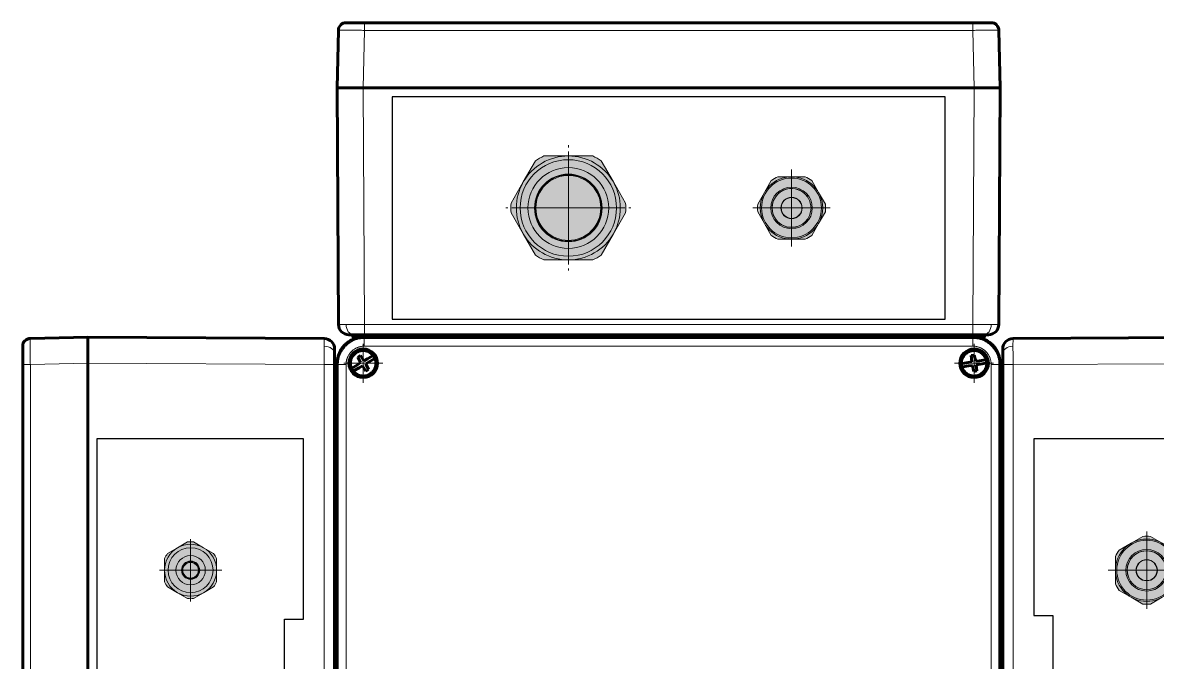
# Model space of a CAD drawing. Header units: millimetres. Extents: x -248 to 624, y -246 to 375.
# Drawn here: x -248.5 to 188, y 0 to 246 of the extents above; entities that cross this region are included whole.
import ezdxf

# ---------------------------------------------------------------- set-up
doc = ezdxf.new("R2010")
doc.units = ezdxf.units.MM
for name, pattern in [('K5LT_AXLED', [26.227272, 21.727272, -1.5, 1.5, -1.5]), ('K5LT_BASIC', [0]), ('K5LT_THIN', [0])]:
    doc.linetypes.add(name, pattern=pattern)
doc.layers.add('Системный слой', color=7, linetype='Continuous')

# ---------------------------------------------------------------- blocks, each defined once
blk = doc.blocks.new('VP.262512_topside')
at = {"layer": 'Системный слой', "color": 7, "linetype": 'K5LT_THIN', "lineweight": 18}
for p, q in [((-117.5, 125), (-117.08, 124.58)), ((-117.08, 124.58), (-117.08, 121.58)), ((-117.08, 124.58), (117.08, 124.58)), ((117.08, 124.58), (117.5, 125)), ((117.08, 124.58), (117.08, 121.58)), ((117.08, 121.58), (-117.08, 121.58)), ((-127.08, 114.58), (-127.5, 115)), ((-127.08, -114.58), (-127.08, 114.58)), ((-127.08, 114.58), (-124.08, 114.58)), ((-124.08, 114.58), (-124.08, -114.58)), ((124.08, 114.58), (127.08, 114.58)), ((124.08, -114.58), (124.08, 114.58)), ((127.5, 115), (127.08, 114.58)), ((127.08, 114.58), (127.08, -114.58))]:
    blk.add_line(p, q, dxfattribs=at)
at = {"layer": 'Системный слой', "color": 150, "linetype": 'K5LT_BASIC', "lineweight": 60, "true_color": 0x0080ff}
for p, q in [((117.5, 125), (-117.5, 125)), ((-118.55, 117.98), (-119.58, 117.37)), ((-117.24, 116.01), (-118.55, 117.98)), ((-113.72, 117.97), (-113.98, 117.82)), ((-113.72, 117.97), (-113.65, 118.01)), ((117.59, 118.16), (116.41, 117.96)), ((116.41, 117.96), (116.65, 115.61)), ((118.11, 115.85), (117.59, 118.16)), ((-127.5, 115), (-127.5, -115)), ((-119.76, 114.43), (-121.68, 113.31)), ((-118.51, 115.26), (-119.76, 114.43)), ((-119.58, 117.37), (-118.51, 115.26)), ((-119.1, 113.31), (-117.76, 113.99)), ((-117.76, 113.99), (-116.45, 112.02)), ((-115.9, 116.69), (-117.24, 116.01)), ((-116.49, 114.74), (-115.24, 115.57)), ((-115.42, 112.63), (-116.49, 114.74)), ((-113.98, 117.82), (-115.9, 116.69)), ((-115.24, 115.57), (-113.32, 116.69)), ((-113.06, 116.85), (-113.32, 116.69)), ((-112.99, 116.89), (-113.06, 116.85)), ((112.61, 114.86), (112.69, 114.87)), ((112.69, 114.87), (112.99, 114.92)), ((112.9, 113.59), (112.82, 113.58)), ((112.9, 113.59), (113.2, 113.64)), ((115.19, 115.28), (112.99, 114.92)), ((113.2, 113.64), (115.4, 114)), ((116.65, 115.61), (115.19, 115.28)), ((115.4, 114), (116.89, 114.15)), ((116.89, 114.15), (117.41, 111.84)), ((119.6, 116), (118.11, 115.85)), ((118.35, 114.39), (119.81, 114.72)), ((118.59, 112.04), (118.35, 114.39)), ((121.8, 116.36), (119.6, 116)), ((119.81, 114.72), (122.01, 115.08)), ((122.1, 116.41), (121.8, 116.36)), ((122.31, 115.13), (122.01, 115.08)), ((122.1, 116.41), (122.18, 116.42)), ((122.39, 115.14), (122.31, 115.13)), ((127.5, -115), (127.5, 115)), ((-122.01, 113.11), (-121.94, 113.15)), ((-121.94, 113.15), (-121.68, 113.31)), ((-121.28, 112.03), (-121.35, 111.99)), ((-121.28, 112.03), (-121.02, 112.18)), ((-121.02, 112.18), (-119.1, 113.31)), ((-116.45, 112.02), (-115.42, 112.63)), ((117.41, 111.84), (118.59, 112.04))]:
    blk.add_line(p, q, dxfattribs=at)
at = {"layer": 'Системный слой', "color": 30, "linetype": 'K5LT_AXLED', "lineweight": 18, "true_color": 0xff8000}
for p, q in [((-117.5, 115), (-117.5, 122.5)), ((117.5, 115), (117.5, 122.5)), ((-117.5, 115), (-125, 115)), ((-117.5, 115), (-110, 115)), ((-117.5, 115), (-117.5, 107.5)), ((117.5, 115), (110, 115)), ((117.5, 115), (125, 115)), ((117.5, 115), (117.5, 107.5))]:
    blk.add_line(p, q, dxfattribs=at)
at = {"layer": 'Системный слой', "color": 150, "linetype": 'K5LT_BASIC', "lineweight": 60, "true_color": 0x0080ff}
for centre in [(-117.5, 115), (117.5, 115)]:
    blk.add_circle(centre, 5, dxfattribs=at)
for centre, radius, start, end in [((-117.5, 115), 5.5, 270, 180), ((-117.5, 115), 5.24, 90, 180), ((-117.5, 115), 5.24, 180, 90), ((-117.5, 115), 4.89, 22.7118, 37.9892), ((117.5, 115), 5.5, 270, 180), ((117.5, 115), 5.24, 180, 90), ((117.5, 115), 5.24, 90, 180), ((-117.5, 115), 5.5, 180, 270), ((117.5, 115), 5.5, 180, 270), ((117.5, 115), 4.89, 181.6292, 189.2679), ((117.5, 115), 4.89, 189.2679, 196.9066), ((117.5, 115), 4.89, 1.6292, 16.9066), ((-117.5, 115), 4.89, 202.7118, 210.3505), ((-117.5, 115), 4.89, 210.3505, 217.9892)]:
    blk.add_arc(centre, radius, start, end, dxfattribs=at)
at = {"layer": 'Системный слой', "color": 7, "linetype": 'K5LT_THIN', "lineweight": 18}
for centre, start, end in [((-117.5, 115), 38.1161, 202.5849), ((117.5, 115), 17.0335, 181.5023), ((-117.5, 115), 218.1161, 22.5849), ((117.5, 115), 197.0335, 1.5023)]:
    blk.add_arc(centre, 4.81, start, end, dxfattribs=at)
at = {"layer": 'Системный слой', "color": 150, "linetype": 'K5LT_BASIC', "lineweight": 60, "true_color": 0x0080ff}
for points in [[(-127.5, 115), (-127.5, 120.86), (-123.36, 125), (-117.5, 125)], [(117.5, 125), (123.36, 125), (127.5, 120.86), (127.5, 115)]]:
    blk.add_rational_spline(points, [1, 0.804824712256, 0.804824712256, 1], degree=3, dxfattribs=at)
at = {"layer": 'Системный слой', "color": 7, "linetype": 'K5LT_THIN', "lineweight": 18}
for points, weights in [([(-127.08, 114.58), (-127.08, 120.43), (-122.93, 124.58), (-117.08, 124.58)], [1, 0.804824712256, 0.804824712256, 1]), ([(117.08, 124.58), (122.93, 124.58), (127.08, 120.43), (127.08, 114.58)], [1, 0.804824712256, 0.804824712256, 1]), ([(-117.08, 121.58), (-121.18, 121.58), (-124.08, 118.68), (-124.08, 114.58)], [1, 0.804824712256, 0.804824712256, 1]), ([(-121.68, 113.31), (-124.28, 119.73), (-118.3, 123.23), (-113.98, 117.82)], [1, 0.429396510113, 0.429396510113, 1]), ([(112.99, 114.92), (112.87, 121.85), (119.71, 122.97), (121.8, 116.36)], [1, 0.429396510113, 0.429396510113, 1]), ([(124.08, 114.58), (124.08, 118.68), (121.18, 121.58), (117.08, 121.58)], [1, 0.804824712256, 0.804824712256, 1]), ([(-113.32, 116.69), (-110.72, 110.27), (-116.7, 106.77), (-121.02, 112.18)], [1, 0.429396510113, 0.429396510113, 1]), ([(122.01, 115.08), (122.13, 108.15), (115.29, 107.03), (113.2, 113.64)], [1, 0.429396510113, 0.429396510113, 1])]:
    blk.add_rational_spline(points, weights, degree=3, dxfattribs=at)
blk = doc.blocks.new('VZ-N32_exe')
at = {"true_color": 0xffffff}
blk.add_hatch(color=7, dxfattribs=at).paths.add_polyline_path([(22.02, -1.86), (22.02, 1.86), (12.62, 18.14), (9.4, 20), (-9.4, 20), (-12.62, 18.14), (-22.02, 1.86), (-22.02, -1.86), (-12.62, -18.14), (-9.4, -20), (9.4, -20), (12.62, -18.14)])
at = {"color": 30, "linetype": 'K5LT_AXLED', "lineweight": 18, "true_color": 0xff8000}
for q in [(0, 24.1), (-24.1, 0), (24.1, 0), (0, -24.1)]:
    blk.add_line((0, 0), q, dxfattribs=at)
at = {"color": 150, "linetype": 'K5LT_BASIC', "lineweight": 0, "true_color": 0x0080ff}
for p, q in [((-17.32, 10), (-12.62, 18.14)), ((-9.4, 20), (0, 20)), ((0, 20), (9.4, 20)), ((12.62, 18.14), (17.32, 10)), ((-22.02, 1.86), (-17.32, 10)), ((17.32, 10), (22.02, 1.86)), ((-17.32, -10), (-22.02, -1.86)), ((22.02, -1.86), (17.32, -10)), ((-12.62, -18.14), (-17.32, -10)), ((17.32, -10), (12.62, -18.14)), ((0, -20), (-9.4, -20)), ((9.4, -20), (0, -20))]:
    blk.add_line(p, q, dxfattribs=at)
at = {"color": 7, "linetype": 'K5LT_THIN', "lineweight": 0}
for radius in [18.55, 13]:
    blk.add_circle((0, 0), radius, dxfattribs=at)
at = {"color": 150, "linetype": 'K5LT_BASIC', "lineweight": 0, "true_color": 0x0080ff}
for radius in [15.55, 12.8, 12.5]:
    blk.add_circle((0, 0), radius, dxfattribs=at)
for radius, start, end in [(20, 90, 150), (22.1, 115.1798, 124.8202), (20, 30, 90), (22.1, 55.1798, 64.8202), (20, 150, 210), (20, 330, 30), (22.1, 175.1798, 184.8202), (22.1, 355.1798, 4.8202), (20, 210, 270), (20, 270, 330), (22.1, 235.1798, 244.8202), (22.1, 295.1798, 304.8202)]:
    blk.add_arc((0, 0), radius, start, end, dxfattribs=at)
blk = doc.blocks.new('VZ-N16_exe')
at = {"true_color": 0xffffff}
blk.add_hatch(color=7, dxfattribs=at).paths.add_polyline_path([(13.02, -1.45), (13.02, 1.45), (7.77, 10.55), (5.25, 12), (-5.25, 12), (-7.77, 10.55), (-13.02, 1.45), (-13.02, -1.45), (-7.77, -10.55), (-5.34, -11.96), (5.25, -12), (7.77, -10.55)])
at = {"color": 30, "linetype": 'K5LT_AXLED', "lineweight": 18, "true_color": 0xff8000}
for p, q in [((0, 0), (0, 14.83)), ((-14.83, 0), (0, 0)), ((0, -14.83), (0, 0)), ((0, 0), (14.83, 0))]:
    blk.add_line(p, q, dxfattribs=at)
at = {"color": 150, "linetype": 'K5LT_BASIC', "lineweight": 0, "true_color": 0x0080ff}
for p, q in [((-7.77, 10.55), (-10.39, 6)), ((0, 12), (-5.25, 12)), ((5.25, 12), (0, 12)), ((10.39, 6), (7.77, 10.55)), ((-10.39, 6), (-13.02, 1.45)), ((13.02, 1.45), (10.39, 6)), ((-13.02, -1.45), (-10.39, -6)), ((10.39, -6), (13.02, -1.45)), ((-10.39, -6), (-7.77, -10.55)), ((7.77, -10.55), (10.39, -6)), ((-5.25, -12), (0, -12)), ((0, -12), (5.25, -12))]:
    blk.add_line(p, q, dxfattribs=at)
for radius in [12, 11.5, 8, 7.5, 4.1, 4]:
    blk.add_circle((0, 0), radius, dxfattribs=at)
for start, end in [(113.6475, 126.3525), (53.6475, 66.3525), (173.6475, 186.3525), (353.6475, 6.3525), (233.6475, 246.3525), (293.6475, 306.3525)]:
    blk.add_arc((0, 0), 13.1, start, end, dxfattribs=at)
at = {"color": 7, "linetype": 'K5LT_THIN', "lineweight": 0}
blk.add_arc((0, 0), 7.46, 20, 290, dxfattribs=at)
blk = doc.blocks.new('VP.262512_downside')
at = {"color": 7, "true_color": 0xffffff}
blk.add_lwpolyline([(0, 0), (212.73, 0), (212.73, 85.5), (0, 85.5), (0, 0)], dxfattribs=at)
at = {"layer": 'Системный слой', "color": 150, "linetype": 'K5LT_BASIC', "lineweight": 60, "true_color": 0x0080ff}
for p, q in [((-10.71, 114), (-17.71, 114)), ((223.44, 114), (-10.71, 114)), ((230.44, 114), (223.44, 114)), ((-20.71, 111.06), (-21.14, 89)), ((233.86, 89), (233.44, 111.06)), ((-21.14, 89), (-11.14, 89)), ((-21.12, 89), (-20.65, -2.02)), ((223.87, 89), (-11.14, 89)), ((223.87, 89), (233.86, 89)), ((233.85, 89), (233.37, -2.02)), ((-16.65, -6), (-16.65, -6)), ((-14.89, -6), (-16.65, -6)), ((-16.65, -6), (-16.65, -6)), ((-16.65, -6), (-16.65, -6)), ((-16.65, -6), (-16.65, -6)), ((-15.23, -6), (-15.18, -6)), ((-15.23, -6), (-15.11, -6)), ((-15.23, -6), (-15.1, -6)), ((-15.23, -6), (-15.21, -6)), ((-14.94, -6), (-15.18, -6)), ((-15.12, -6.9), (-15.13, -6.1)), ((-14.84, -6), (-15.11, -6)), ((-14.89, -6), (-15.11, -6)), ((-14.86, -6), (-15.02, -6)), ((-14.61, -7), (-15.02, -7)), ((-14.61, -7), (-15.02, -7)), ((-14.84, -6), (-15.01, -6)), ((-10.65, -6), (-14.89, -6)), ((-14.77, -6), (-14.88, -6)), ((-14.77, -6), (-14.88, -6)), ((-14.86, -6), (-14.88, -6)), ((-14.77, -6), (-14.44, -6)), ((-14.77, -6), (-14.45, -6)), ((-14.77, -6), (-14.54, -6)), ((-14.77, -6), (-14.54, -6)), ((-14.76, -6), (-14.45, -6)), ((-14.76, -6), (-14.44, -6)), ((-13.62, -7), (-14.61, -7)), ((-13.75, -6), (-13.82, -6)), ((-3.02, -7), (-13.62, -7)), ((223.38, -6), (-10.65, -6)), ((-3.12, -6.9), (-3.13, -6.1)), ((-1.65, -7), (-3.02, -7)), ((-2.61, -7), (-3.02, -7)), ((-3.02, -7), (-3.02, -7)), ((-2.76, -6), (-2.75, -6)), ((-1.64, -7), (-2.61, -7)), ((-0.66, -7), (-1.65, -7)), ((-1.64, -6.1), (-1.64, -6.9)), ((-0.66, -7), (-1.64, -7)), ((-1.5, -6), (-1.23, -6)), ((-0.25, -7), (-0.66, -7)), ((-0.25, -7), (-0.66, -7)), ((-0.25, -7), (-0.25, -7)), ((-0.2, -6), (-0.2, -6)), ((-0.16, -6), (-0.16, -6)), ((-0.15, -6.9), (-0.14, -6.1)), ((212.88, -6.9), (212.87, -6.1)), ((213.39, -7), (212.98, -7)), ((213.39, -7), (212.98, -7)), ((214.36, -7), (213.39, -7)), ((214.36, -7), (213.39, -7)), ((214.23, -6), (213.96, -6)), ((214.36, -6.9), (214.36, -6.1)), ((215.34, -7), (214.36, -7)), ((215.75, -7), (214.38, -7)), ((215.75, -7), (215.34, -7)), ((215.49, -6), (215.48, -6)), ((226.35, -7), (215.75, -7)), ((215.85, -6.9), (215.86, -6.1)), ((227.62, -6), (223.38, -6)), ((227.34, -7), (226.35, -7)), ((227.49, -6), (227.17, -6)), ((227.49, -6), (227.17, -6)), ((227.49, -6), (227.18, -6)), ((227.49, -6), (227.18, -6)), ((227.49, -6), (227.27, -6)), ((227.49, -6), (227.27, -6)), ((227.75, -7), (227.34, -7)), ((227.75, -7), (227.34, -7)), ((227.49, -6), (227.61, -6)), ((227.49, -6), (227.61, -6)), ((227.57, -6), (227.87, -6)), ((227.57, -6), (227.84, -6)), ((227.59, -6), (227.75, -6)), ((227.59, -6), (227.75, -6)), ((229.38, -6), (227.62, -6)), ((227.75, -7), (227.75, -7)), ((227.75, -7), (227.75, -7)), ((227.8, -6), (227.96, -6)), ((227.96, -6), (227.83, -6)), ((227.96, -6), (227.84, -6)), ((227.86, -6.1), (227.85, -6.9)), ((227.96, -6), (227.91, -6)), ((227.96, -6), (227.91, -6))]:
    blk.add_line(p, q, dxfattribs=at)
at = {"layer": 'Системный слой', "color": 7, "linetype": 'K5LT_THIN', "lineweight": 18}
for p, q in [((-10.71, 114), (-10.71, 111.06)), ((223.44, 114), (223.44, 111.06)), ((-11.14, 89), (-10.71, 111.06)), ((-10.71, 111.06), (223.44, 111.06)), ((223.44, 111.06), (223.87, 89)), ((-10.65, -2.02), (-11.12, 89)), ((223.85, 89), (223.38, -2.02)), ((-10.65, -6), (-10.65, -2.02)), ((-10.65, -2.02), (223.38, -2.02)), ((223.38, -2.02), (223.38, -6)), ((-13.63, -6), (-13.63, -6.1)), ((-13.63, -6.1), (-3.13, -6.1)), ((-13.62, -6.9), (-13.63, -6.1)), ((-13.62, -7), (-13.62, -6.9)), ((-3.12, -6.9), (-13.62, -6.9)), ((-1.64, -6.1), (-1.64, -6)), ((214.36, -6), (214.36, -6.1)), ((226.35, -6.9), (215.85, -6.9)), ((215.86, -6.1), (226.36, -6.1)), ((226.35, -6.9), (226.36, -6.1)), ((226.35, -7), (226.35, -6.9)), ((226.36, -6), (226.36, -6.1))]:
    blk.add_line(p, q, dxfattribs=at)
at = {"layer": 'Системный слой', "color": 150, "linetype": 'K5LT_BASIC', "lineweight": 60, "true_color": 0x0080ff}
for centre, radius, start, end in [((-17.71, 111), 3, 90, 178.9), ((230.44, 111), 3, 1.1, 90), ((-16.65, -2), 4, 180.3, 270), ((229.38, -2), 4, 270.0001, 359.7), ((-3.23, -6.1), 0.1, 1, 90), ((-3.02, -6.9), 0.1, 181, 270), ((-0.25, -6.9), 0.1, 270, 359), ((-0.04, -6.1), 0.1, 90, 179), ((-0.04, -6.1), 0.1, 90, 179), ((212.77, -6.1), 0.1, 1, 90), ((212.98, -6.9), 0.1, 181, 270), ((215.75, -6.9), 0.1, 270, 359), ((215.96, -6.1), 0.1, 90, 179), ((229.38, -2), 4, 270, 270.0001)]:
    blk.add_arc(centre, radius, start, end, dxfattribs=at)
at = {"layer": 'Системный слой', "color": 7, "linetype": 'K5LT_THIN', "lineweight": 18}
for centre, major_axis, start_param, end_param in [((-14.89, -2), (0, -4), 4.719794, 6.283185), ((227.62, -2), (0, 4), 3.141593, 4.704984), ((-14.77, -6.1), (0, 0.1), 4.737069, 6.283185), ((-14.61, -6.9), (0, -0.1), 4.737069, 6.283185), ((-2.77, -6.1), (0, 0.1), 4.737069, 6.283185), ((-2.61, -6.9), (0, -0.1), 4.737069, 6.283184), ((-0.66, -6.9), (0, 0.1), 3.141593, 4.687709), ((-0.51, -6.1), (0, 0.1), 0, 1.546116), ((-0.51, -6.1), (0, 0.1), 0, 0.011508), ((213.23, -6.1), (0, 0.1), 4.737069, 6.283185), ((213.39, -6.9), (0, -0.1), 4.737069, 6.283184), ((215.34, -6.9), (0, 0.1), 3.141593, 4.687709), ((215.49, -6.1), (0, 0.1), 0, 1.546116), ((227.34, -6.9), (0, 0.1), 3.141594, 4.687709), ((227.49, -6.1), (0, 0.1), 0, 1.546116)]:
    blk.add_ellipse(centre, major_axis=major_axis, ratio=0.707107, start_param=start_param, end_param=end_param, dxfattribs=at)
at = {"layer": 'Системный слой', "color": 150, "linetype": 'K5LT_BASIC', "lineweight": 60, "true_color": 0x0080ff}
for centre, major_axis, start_param, end_param in [((-15.23, -6.1), (0, 0.1), 4.72986, 6.283183), ((227.96, -6.1), (0, -0.1), 3.141593, 4.694918)]:
    blk.add_ellipse(centre, major_axis=major_axis, ratio=1, start_param=start_param, end_param=end_param, dxfattribs=at)
at = {"layer": 'Системный слой', "color": 7, "linetype": 'K5LT_THIN', "lineweight": 18}
for points in [[(-20.71, 111.06), (-20.71, 111.09), (-16.57, 111.09), (-10.71, 111.06)], [(223.44, 111.06), (229.3, 111.09), (233.44, 111.09), (233.44, 111.06)]]:
    blk.add_rational_spline(points, [1, 0.804824712256, 0.804824712256, 1], degree=3, dxfattribs=at)
for points in [[(-20.65, -2.02), (-20.65, -2.02), (-20.36, -2.03), (-19.33, -2.03), (-18.59, -2.03), (-17.72, -2.03)], [(-17.72, -2.03), (-16.84, -2.03), (-15.78, -2.03), (-13.37, -2.03), (-12.03, -2.02), (-10.65, -2.02)], [(223.38, -2.02), (224.76, -2.02), (226.1, -2.03), (228.5, -2.03), (229.57, -2.03), (230.45, -2.03)], [(230.45, -2.03), (231.32, -2.03), (232.06, -2.03), (233.09, -2.03), (233.37, -2.02), (233.37, -2.02)]]:
    blk.add_open_spline(points, degree=3, knots=[0, 0, 0, 0, 0.5, 0.5, 1, 1, 1, 1], dxfattribs=at)
at = {"layer": 'Системный слой', "color": 150, "linetype": 'K5LT_BASIC', "lineweight": 60, "true_color": 0x0080ff}
for points, knots in [([(-15.23, -6), (-15.21, -6), (-15.18, -6.01), (-15.14, -6.05), (-15.13, -6.07), (-15.13, -6.1)], [0, 0, 0, 0, 0.5, 0.5, 1, 1, 1, 1]), ([(-15.02, -7), (-15.04, -7), (-15.07, -6.99), (-15.11, -6.95), (-15.12, -6.93), (-15.12, -6.9)], [0, 0, 0, 0, 0.5, 0.5, 1, 1, 1, 1]), ([(-3.03, -7), (-3.03, -7), (-3.03, -7), (-3.03, -7), (-3.03, -7), (-3.03, -7), (-3.02, -7), (-3.02, -7), (-3.02, -7), (-3.02, -7), (-3.02, -7), (-3.02, -7)], [2.141056, 2.141056, 2.141056, 2.141056, 2.292975, 2.292975, 2.596815, 2.596815, 3.031039, 3.031039, 3.204494, 3.204494, 3.625097, 3.625097, 3.625097, 3.625097]), ([(-2.77, -6), (-2.77, -6), (-2.77, -6), (-2.76, -6), (-2.76, -6), (-2.76, -6), (-2.76, -6), (-2.76, -6), (-2.76, -6), (-2.76, -6), (-2.76, -6), (-2.76, -6), (-2.76, -6), (-2.75, -6), (-2.76, -6), (-2.75, -6), (-2.75, -6), (-2.75, -6), (-2.74, -6), (-2.73, -6), (-2.73, -6), (-2.73, -6), (-2.73, -6), (-2.72, -6), (-2.72, -6), (-2.72, -6), (-2.71, -6), (-2.71, -6), (-2.71, -6), (-2.7, -6), (-2.7, -6), (-2.7, -6), (-2.69, -6), (-2.69, -6), (-2.69, -6), (-2.69, -6)], [0.01927, 0.01927, 0.01927, 0.01927, 0.019314, 0.019314, 0.048815, 0.048815, 0.097629, 0.097629, 0.195258, 0.195258, 0.390516, 0.390516, 0.781032, 0.781032, 1.253123, 1.253123, 1.725215, 1.725215, 2.197306, 2.197306, 2.669397, 2.669397, 3.141488, 3.141488, 3.613579, 3.613579, 4.085671, 4.085671, 4.557762, 4.557762, 5.029853, 5.029853, 5.501944, 5.501944, 5.803668, 5.803668, 5.803668, 5.803668]), ([(-1.64, -6.9), (-1.64, -6.93), (-1.64, -6.95), (-1.64, -6.99), (-1.64, -7), (-1.64, -7)], [0, 0, 0, 0, 0.5, 0.5, 1, 1, 1, 1]), ([(212.97, -7), (212.97, -7), (212.97, -7), (212.97, -7), (212.97, -7), (212.97, -7), (212.98, -7), (212.98, -7), (212.98, -7), (212.98, -7), (212.98, -7), (212.98, -7)], [2.141056, 2.141056, 2.141056, 2.141056, 2.292975, 2.292975, 2.596815, 2.596815, 3.204494, 3.204494, 3.405823, 3.405823, 3.625097, 3.625097, 3.625097, 3.625097]), ([(214.36, -7), (214.36, -7), (214.36, -6.99), (214.36, -6.95), (214.36, -6.93), (214.36, -6.9)], [0, 0, 0, 0, 0.5, 0.5, 1, 1, 1, 1]), ([(227.85, -6.9), (227.85, -6.93), (227.84, -6.95), (227.8, -6.99), (227.77, -7), (227.75, -7)], [0, 0, 0, 0, 0.5, 0.5, 1, 1, 1, 1]), ([(227.96, -6), (227.94, -6), (227.91, -6.01), (227.87, -6.05), (227.86, -6.07), (227.86, -6.1)], [0, 0, 0, 0, 0.5, 0.5, 1, 1, 1, 1])]:
    blk.add_open_spline(points, degree=3, knots=knots, dxfattribs=at)
at = {"layer": 'Системный слой', "color": 7, "linetype": 'K5LT_THIN', "lineweight": 18}
for points in [[(-15.13, -6.1), (-15.13, -6.1), (-14.97, -6.1), (-14.69, -6.1)], [(-15.13, -6.1), (-15.13, -6.1), (-14.97, -6.1), (-14.69, -6.1)], [(-14.68, -6.9), (-14.96, -6.9), (-15.12, -6.9), (-15.12, -6.9)], [(-14.69, -6.1), (-14.42, -6.1), (-14.03, -6.1), (-13.63, -6.1)], [(-14.69, -6.1), (-14.42, -6.1), (-14.03, -6.1), (-13.63, -6.1)], [(-13.62, -6.9), (-14.01, -6.9), (-14.4, -6.9), (-14.68, -6.9)], [(-3.13, -6.1), (-3.13, -6.1), (-2.97, -6.1), (-2.69, -6.1)], [(-2.68, -6.9), (-2.96, -6.9), (-3.12, -6.9), (-3.12, -6.9)], [(-2.69, -6.1), (-2.42, -6.1), (-2.03, -6.1), (-1.64, -6.1)], [(-1.64, -6.9), (-2.02, -6.9), (-2.4, -6.9), (-2.68, -6.9)], [(-1.64, -6.1), (-1.24, -6.1), (-0.86, -6.1), (-0.58, -6.1)], [(-1.64, -6.1), (-1.24, -6.1), (-0.86, -6.1), (-0.58, -6.1)], [(-0.59, -6.9), (-0.87, -6.9), (-1.25, -6.9), (-1.64, -6.9)], [(-0.15, -6.9), (-0.15, -6.9), (-0.31, -6.9), (-0.59, -6.9)], [(-0.58, -6.1), (-0.3, -6.1), (-0.14, -6.1), (-0.14, -6.1)], [(-0.58, -6.1), (-0.3, -6.1), (-0.14, -6.1), (-0.14, -6.1)], [(212.87, -6.1), (212.87, -6.1), (213.03, -6.1), (213.31, -6.1)], [(212.87, -6.1), (212.87, -6.1), (213.03, -6.1), (213.31, -6.1)], [(213.32, -6.9), (213.04, -6.9), (212.88, -6.9), (212.88, -6.9)], [(213.31, -6.1), (213.58, -6.1), (213.97, -6.1), (214.37, -6.1)], [(213.31, -6.1), (213.58, -6.1), (213.97, -6.1), (214.36, -6.1)], [(214.36, -6.9), (213.98, -6.9), (213.6, -6.9), (213.32, -6.9)], [(214.36, -6.1), (214.76, -6.1), (215.14, -6.1), (215.42, -6.1)], [(215.41, -6.9), (215.13, -6.9), (214.75, -6.9), (214.36, -6.9)], [(215.85, -6.9), (215.85, -6.9), (215.69, -6.9), (215.41, -6.9)], [(215.42, -6.1), (215.7, -6.1), (215.86, -6.1), (215.86, -6.1)], [(227.41, -6.9), (227.13, -6.9), (226.74, -6.9), (226.35, -6.9)], [(226.36, -6.1), (226.76, -6.1), (227.14, -6.1), (227.42, -6.1)], [(226.36, -6.1), (226.76, -6.1), (227.14, -6.1), (227.42, -6.1)], [(227.85, -6.9), (227.84, -6.9), (227.69, -6.9), (227.41, -6.9)], [(227.42, -6.1), (227.7, -6.1), (227.86, -6.1), (227.86, -6.1)], [(227.42, -6.1), (227.7, -6.1), (227.86, -6.1), (227.86, -6.1)]]:
    blk.add_open_spline(points, degree=3, dxfattribs=at)
for name, p in [('VZ-N32_exe', (67.77, 42.75)), ('VZ-N32_exe', (67.77, 42.75)), ('VZ-N32_exe', (67.77, 42.75)), ('VZ-N16_exe', (153.63, 42.75)), ('VZ-N16_exe', (153.63, 42.75)), ('VZ-N16_exe', (153.63, 42.75))]:
    blk.add_blockref(name, p)
blk = doc.blocks.new('VP.262512_leftside')
at = {"color": 7, "true_color": 0xffffff}
blk.add_lwpolyline([(67.94, 0), (67.94, 7.28), (102.59, 7.28), (102.59, 0), (172, 0), (172, 79.51), (0, 79.51), (0, 0), (67.94, 0)], dxfattribs=at)
at = {"layer": 'Системный слой', "color": 150, "linetype": 'K5LT_BASIC', "lineweight": 60, "true_color": 0x0080ff}
for p, q in [((-38.51, -8.02), (-38.99, 83)), ((-34.51, -12), (-32.75, -12)), ((-32.75, -12), (-28.51, -12)), ((-28.51, -12), (200.51, -12)), ((-18.1, -12), (-18.08, -12)), ((-18.1, -12), (-18.1, -12)), ((-18, -12.09), (-17.98, -12.9)), ((-17.88, -13), (-17.88, -13)), ((-17.88, -13), (-17.47, -13)), ((-17.88, -13), (-17.88, -13)), ((-17.88, -13), (-17.47, -13)), ((-17.63, -12), (-17.62, -12)), ((-17.62, -12), (-17.62, -12)), ((-17.47, -13), (-16.48, -13)), ((-16.63, -12), (-16.68, -12)), ((-16.48, -13), (-5.88, -13)), ((-6.09, -12), (-6.04, -12)), ((-5.71, -12), (-6.01, -12)), ((-5.98, -12.9), (-6, -12.09)), ((-5.88, -13), (-4.52, -13)), ((-5.88, -13), (-5.88, -13)), ((-5.88, -13), (-5.88, -13)), ((-5.88, -13), (-5.47, -13)), ((-5.63, -12), (-5.75, -12)), ((-5.63, -12), (-5.17, -12)), ((-5.47, -13), (-4.5, -13)), ((-4.61, -12), (-4.89, -12)), ((-4.5, -12), (-4.68, -12)), ((-4.5, -12.9), (-4.5, -12.09)), ((-4.5, -13), (-3.53, -13)), ((-4.5, -13), (-3.53, -13)), ((-4.39, -12), (-4.32, -12)), ((-3.37, -12), (-3.68, -12)), ((-3.37, -12), (-3.57, -12)), ((-3.53, -13), (-3.12, -13)), ((-3.53, -13), (-3.12, -13)), ((-3.37, -12), (-3.37, -12)), ((-3.37, -12), (-3.37, -12)), ((-3.28, -12), (-3.02, -12)), ((-3.2, -12), (-2.96, -12)), ((-3.02, -12.9), (-3, -12.09)), ((-2.99, -12), (-2.99, -12)), ((-2.9, -12), (-2.92, -12))]:
    blk.add_line(p, q, dxfattribs=at)
at = {"layer": 'Системный слой', "color": 7, "linetype": 'K5LT_THIN', "lineweight": 18}
for p, q in [((-28.99, 83), (-28.51, -8.02)), ((200.51, -8.02), (-28.51, -8.02)), ((-28.51, -8.02), (-28.51, -12)), ((-16.5, -12), (-16.5, -12.09)), ((-16.48, -12.9), (-16.5, -12.09)), ((-6, -12.09), (-16.5, -12.09)), ((-16.48, -13), (-16.48, -12.9)), ((-16.48, -12.9), (-5.98, -12.9)), ((-4.5, -12), (-4.5, -12.09))]:
    blk.add_line(p, q, dxfattribs=at)
at = {"layer": 'Системный слой', "color": 150, "linetype": 'K5LT_BASIC', "lineweight": 60, "true_color": 0x0080ff}
for centre, radius, start, end in [((-34.51, -8), 4, 180.3, 269.999), ((-34.51, -8), 4, 269.999, 270), ((-6.1, -12.1), 0.1, 1, 90), ((-5.88, -12.9), 0.1, 181, 270), ((-3.12, -12.9), 0.1, 270, 359), ((-2.9, -12.1), 0.1, 90, 179), ((-2.9, -12.1), 0.1, 90, 179)]:
    blk.add_arc(centre, radius, start, end, dxfattribs=at)
at = {"layer": 'Системный слой', "color": 7, "linetype": 'K5LT_THIN', "lineweight": 18}
for centre, major_axis, start_param, end_param in [((-32.75, -8), (0, -4), 4.719794, 6.283185), ((-17.63, -12.1), (0, 0.1), 4.737069, 6.283185), ((-17.47, -12.9), (0, -0.1), 4.737069, 6.283184), ((-5.63, -12.1), (0, 0.1), 4.737069, 6.283185), ((-5.47, -12.9), (0, -0.1), 4.737069, 6.283185), ((-3.53, -12.9), (0, 0.1), 3.141594, 4.687709), ((-3.37, -12.1), (0, 0.1), 0, 1.546116)]:
    blk.add_ellipse(centre, major_axis=major_axis, ratio=0.707107, start_param=start_param, end_param=end_param, dxfattribs=at)
at = {"layer": 'Системный слой', "color": 150, "linetype": 'K5LT_BASIC', "lineweight": 60, "true_color": 0x0080ff}
blk.add_ellipse((-18.1, -12.1), major_axis=(0, 0.1), ratio=1, start_param=4.72986, end_param=6.282533, dxfattribs=at)
at = {"layer": 'Системный слой', "color": 7, "linetype": 'K5LT_THIN', "lineweight": 18}
for points in [[(-35.58, -8.03), (-36.46, -8.03), (-37.19, -8.03), (-38.22, -8.02), (-38.51, -8.02), (-38.51, -8.02)], [(-28.51, -8.02), (-29.89, -8.02), (-31.23, -8.02), (-33.64, -8.03), (-34.71, -8.03), (-35.58, -8.03)]]:
    blk.add_open_spline(points, degree=3, knots=[0, 0, 0, 0, 0.5, 0.5, 1, 1, 1, 1], dxfattribs=at)
at = {"layer": 'Системный слой', "color": 150, "linetype": 'K5LT_BASIC', "lineweight": 60, "true_color": 0x0080ff}
for points, knots in [([(-18.1, -12), (-18.07, -12), (-18.05, -12.01), (-18.01, -12.04), (-18, -12.07), (-18, -12.09)], [0.0004214, 0.0004214, 0.0004214, 0.0004214, 0.5, 0.5, 1, 1, 1, 1]), ([(-17.98, -12.9), (-17.98, -12.92), (-17.97, -12.95), (-17.93, -12.99), (-17.91, -13), (-17.88, -13)], [0, 0, 0, 0, 0.5, 0.5, 1, 1, 1, 1]), ([(-5.9, -13), (-5.9, -13), (-5.9, -13), (-5.89, -13), (-5.89, -13), (-5.89, -13), (-5.89, -13), (-5.88, -13), (-5.89, -13), (-5.88, -13), (-5.89, -13), (-5.88, -13)], [4.722933, 4.722933, 4.722933, 4.722933, 5.058051, 5.058051, 5.728288, 5.728288, 6.320906, 6.320906, 7.328288, 7.328288, 7.990677, 7.990677, 7.990677, 7.990677]), ([(-4.5, -13), (-4.5, -13), (-4.5, -12.99), (-4.5, -12.95), (-4.5, -12.92), (-4.5, -12.9)], [0, 0, 0, 0, 0.5, 0.5, 1, 1, 1, 1]), ([(-3.08, -12.99), (-3.08, -12.99), (-3.08, -12.99), (-3.09, -12.99), (-3.09, -12.99), (-3.1, -13), (-3.1, -13), (-3.1, -13), (-3.1, -13), (-3.11, -13), (-3.11, -13), (-3.12, -13), (-3.11, -13), (-3.12, -13), (-3.12, -13), (-3.12, -13)], [0, 0, 0, 0, 0.742314, 0.742314, 1.484627, 1.484627, 2.07753, 2.07753, 2.308682, 2.308682, 2.770984, 2.770984, 3.464439, 3.464439, 3.535774, 3.535774, 3.535774, 3.535774])]:
    blk.add_open_spline(points, degree=3, knots=knots, dxfattribs=at)
at = {"layer": 'Системный слой', "color": 7, "linetype": 'K5LT_THIN', "lineweight": 18}
for points in [[(-17.56, -12.09), (-17.84, -12.09), (-18, -12.09), (-18, -12.09)], [(-17.56, -12.09), (-17.84, -12.09), (-18, -12.09), (-18, -12.09)], [(-17.98, -12.9), (-17.98, -12.9), (-17.82, -12.9), (-17.55, -12.9)], [(-16.5, -12.09), (-16.89, -12.09), (-17.28, -12.09), (-17.56, -12.09)], [(-16.5, -12.09), (-16.89, -12.09), (-17.28, -12.09), (-17.56, -12.09)], [(-17.55, -12.9), (-17.27, -12.9), (-16.88, -12.9), (-16.48, -12.9)], [(-5.56, -12.09), (-5.84, -12.09), (-6, -12.09), (-6, -12.09)], [(-5.98, -12.9), (-5.98, -12.9), (-5.82, -12.9), (-5.55, -12.9)], [(-4.5, -12.09), (-4.89, -12.09), (-5.28, -12.09), (-5.56, -12.09)], [(-5.55, -12.9), (-5.27, -12.9), (-4.89, -12.9), (-4.5, -12.9)], [(-3.44, -12.09), (-3.72, -12.09), (-4.11, -12.09), (-4.5, -12.09)], [(-3.44, -12.09), (-3.72, -12.09), (-4.11, -12.09), (-4.5, -12.09)], [(-4.5, -12.9), (-4.11, -12.9), (-3.73, -12.9), (-3.45, -12.9)], [(-3.45, -12.9), (-3.18, -12.9), (-3.02, -12.9), (-3.02, -12.9)], [(-3, -12.09), (-3, -12.09), (-3.16, -12.09), (-3.44, -12.09)], [(-3, -12.09), (-3, -12.09), (-3.16, -12.09), (-3.44, -12.09)]]:
    blk.add_open_spline(points, degree=3, dxfattribs=at)
blk.add_blockref('VZ-N16_exe', (50.58, 43.4))
blk.add_blockref('VZ-N16_exe', (50.58, 43.4))
blk.add_blockref('VZ-N16_exe', (50.58, 43.4))
blk = doc.blocks.new('VZ-N12_exe')
at = {"true_color": 0xffffff}
blk.add_hatch(color=7, dxfattribs=at).paths.add_polyline_path([(10.89, -1.14), (10.89, 1.14), (6.43, 8.86), (4.46, 10), (-4.46, 10), (-6.43, 8.86), (-10.89, 1.14), (-10.89, -1.14), (-6.43, -8.86), (-4.46, -10), (4.46, -10), (6.43, -8.86)])
at = {"color": 150, "linetype": 'K5LT_BASIC', "lineweight": 0, "true_color": 0x0080ff}
for p, q in [((-8.66, 5), (-6.43, 8.86)), ((-4.46, 10), (0, 10)), ((0, 10), (4.46, 10)), ((6.43, 8.86), (8.66, 5)), ((-10.89, 1.14), (-8.66, 5)), ((8.66, 5), (10.89, 1.14)), ((-8.66, -5), (-10.89, -1.14)), ((10.89, -1.14), (8.66, -5)), ((-6.43, -8.86), (-8.66, -5)), ((8.66, -5), (6.43, -8.86)), ((0, -10), (-4.46, -10)), ((4.46, -10), (0, -10))]:
    blk.add_line(p, q, dxfattribs=at)
at = {"color": 30, "linetype": 'K5LT_AXLED', "lineweight": 18, "true_color": 0xff8000}
for q in [(0, 12), (-12, 0), (0, -12), (12, 0)]:
    blk.add_line((0, 0), q, dxfattribs=at)
at = {"color": 7, "linetype": 'K5LT_THIN', "lineweight": 0}
for radius in [8.65, 3.5]:
    blk.add_circle((0, 0), radius, dxfattribs=at)
at = {"color": 150, "linetype": 'K5LT_BASIC', "lineweight": 0, "true_color": 0x0080ff}
for radius in [5.65, 3.3, 3]:
    blk.add_circle((0, 0), radius, dxfattribs=at)
for radius, start, end in [(10, 90, 150), (10.95, 114.0427, 125.9573), (10, 30, 90), (10.95, 54.0427, 65.9573), (10, 150, 210), (10, 330, 30), (10.95, 174.0427, 185.9573), (10.95, 354.0427, 5.9573), (10, 210, 270), (10, 270, 330), (10.95, 234.0427, 245.9573), (10.95, 294.0427, 305.9573)]:
    blk.add_arc((0, 0), radius, start, end, dxfattribs=at)
blk = doc.blocks.new('VP.262512_rightside')
at = {"color": 7, "true_color": 0xffffff}
blk.add_lwpolyline([(67.94, 0), (67.94, 7.28), (102.59, 7.28), (102.59, 0), (172, 0), (172, 79.51), (0, 79.51), (0, 0), (67.94, 0)], dxfattribs=at)
at = {"layer": 'Системный слой', "color": 150, "linetype": 'K5LT_BASIC', "lineweight": 60, "true_color": 0x0080ff}
for p, q in [((200.58, 108), (-28.58, 108)), ((207.58, 108), (200.58, 108)), ((211, 83), (210.58, 105.06)), ((201, 83), (-29, 83)), ((201, 83), (211, 83)), ((210.51, -8.02), (210.99, 83)), ((200.51, -12), (-28.51, -12)), ((174.9, -12), (174.92, -12)), ((175.2, -12), (174.96, -12)), ((174.99, -12), (174.99, -12)), ((175.02, -12.9), (175, -12.09)), ((175.28, -12), (175.02, -12)), ((175.53, -13), (175.12, -13)), ((175.53, -13), (175.12, -13)), ((175.37, -12), (175.68, -12)), ((175.37, -12), (175.57, -12)), ((175.37, -12), (175.37, -12)), ((175.37, -12), (175.37, -12)), ((176.5, -13), (175.53, -13)), ((176.5, -13), (175.53, -13)), ((176.39, -12), (176.32, -12)), ((176.5, -12), (176.68, -12)), ((176.5, -12.9), (176.5, -12.09)), ((177.47, -13), (176.5, -13)), ((177.88, -13), (176.52, -13)), ((176.61, -12), (176.89, -12)), ((177.63, -12), (177.17, -12)), ((177.88, -13), (177.47, -13)), ((177.63, -12), (177.75, -12)), ((177.71, -12), (178.01, -12)), ((188.48, -13), (177.88, -13)), ((177.88, -13), (177.88, -13)), ((177.88, -13), (177.88, -13)), ((177.98, -12.9), (178, -12.09)), ((178.09, -12), (178.04, -12)), ((189.47, -13), (188.48, -13)), ((188.63, -12), (188.68, -12)), ((189.88, -13), (189.47, -13)), ((189.88, -13), (189.47, -13)), ((189.62, -12), (189.62, -12)), ((189.63, -12), (189.62, -12)), ((189.88, -13), (189.88, -13)), ((189.88, -13), (189.88, -13)), ((190, -12.09), (189.98, -12.9)), ((190.1, -12), (190.08, -12)), ((190.1, -12), (190.1, -12)), ((204.75, -12), (200.51, -12)), ((206.51, -12), (204.75, -12))]:
    blk.add_line(p, q, dxfattribs=at)
at = {"layer": 'Системный слой', "color": 7, "linetype": 'K5LT_THIN', "lineweight": 18}
for p, q in [((-28.58, 105.06), (200.58, 105.06)), ((200.58, 108), (200.58, 105.06)), ((200.58, 105.06), (201, 83)), ((200.99, 83), (200.51, -8.02)), ((-28.51, -8.02), (200.51, -8.02)), ((200.51, -8.02), (200.51, -12)), ((176.5, -12), (176.5, -12.09)), ((188.48, -12.9), (177.98, -12.9)), ((178, -12.09), (188.5, -12.09)), ((188.48, -12.9), (188.5, -12.09)), ((188.48, -13), (188.48, -12.9)), ((188.5, -12), (188.5, -12.09))]:
    blk.add_line(p, q, dxfattribs=at)
at = {"layer": 'Системный слой', "color": 150, "linetype": 'K5LT_BASIC', "lineweight": 60, "true_color": 0x0080ff}
for centre, radius, start, end in [((207.58, 105), 3, 1.1, 90), ((206.51, -8), 4, 270.001, 359.7), ((174.9, -12.1), 0.1, 1, 90), ((174.9, -12.1), 0.1, 1, 90), ((175.12, -12.9), 0.1, 181, 270), ((177.88, -12.9), 0.1, 270, 359), ((178.1, -12.1), 0.1, 90, 179), ((206.51, -8), 4, 270, 270.001)]:
    blk.add_arc(centre, radius, start, end, dxfattribs=at)
at = {"layer": 'Системный слой', "color": 7, "linetype": 'K5LT_THIN', "lineweight": 18}
for centre, major_axis, start_param, end_param in [((204.75, -8), (0, 4), 3.141593, 4.704984), ((175.37, -12.1), (0, 0.1), 4.737069, 6.283185), ((175.53, -12.9), (0, -0.1), 4.737069, 6.283184), ((177.47, -12.9), (0, 0.1), 3.141593, 4.687709), ((177.63, -12.1), (0, 0.1), 0, 1.546116), ((189.47, -12.9), (0, 0.1), 3.141594, 4.687709), ((189.63, -12.1), (0, 0.1), 0, 1.546116)]:
    blk.add_ellipse(centre, major_axis=major_axis, ratio=0.707107, start_param=start_param, end_param=end_param, dxfattribs=at)
at = {"layer": 'Системный слой', "color": 150, "linetype": 'K5LT_BASIC', "lineweight": 60, "true_color": 0x0080ff}
blk.add_ellipse((190.1, -12.1), major_axis=(0, -0.1), ratio=1, start_param=3.142245, end_param=4.694918, dxfattribs=at)
at = {"layer": 'Системный слой', "color": 7, "linetype": 'K5LT_THIN', "lineweight": 18}
blk.add_rational_spline([(200.58, 105.06), (206.43, 105.09), (210.58, 105.09), (210.58, 105.06)], [1, 0.804824712256, 0.804824712256, 1], degree=3, dxfattribs=at)
for points in [[(200.51, -8.02), (201.89, -8.02), (203.23, -8.02), (205.64, -8.03), (206.71, -8.03), (207.58, -8.03)], [(207.58, -8.03), (208.46, -8.03), (209.19, -8.03), (210.22, -8.02), (210.51, -8.02), (210.51, -8.02)]]:
    blk.add_open_spline(points, degree=3, knots=[0, 0, 0, 0, 0.5, 0.5, 1, 1, 1, 1], dxfattribs=at)
for points in [[(175, -12.09), (175, -12.09), (175.16, -12.09), (175.44, -12.09)], [(175, -12.09), (175, -12.09), (175.16, -12.09), (175.44, -12.09)], [(175.45, -12.9), (175.18, -12.9), (175.02, -12.9), (175.02, -12.9)], [(175.44, -12.09), (175.72, -12.09), (176.11, -12.09), (176.5, -12.09)], [(175.44, -12.09), (175.72, -12.09), (176.11, -12.09), (176.5, -12.09)], [(176.5, -12.9), (176.11, -12.9), (175.73, -12.9), (175.45, -12.9)], [(176.5, -12.09), (176.89, -12.09), (177.28, -12.09), (177.56, -12.09)], [(177.55, -12.9), (177.27, -12.9), (176.89, -12.9), (176.5, -12.9)], [(177.98, -12.9), (177.98, -12.9), (177.82, -12.9), (177.55, -12.9)], [(177.56, -12.09), (177.84, -12.09), (178, -12.09), (178, -12.09)], [(189.55, -12.9), (189.27, -12.9), (188.88, -12.9), (188.48, -12.9)], [(188.5, -12.09), (188.89, -12.09), (189.28, -12.09), (189.56, -12.09)], [(188.5, -12.09), (188.89, -12.09), (189.28, -12.09), (189.56, -12.09)], [(189.98, -12.9), (189.98, -12.9), (189.82, -12.9), (189.55, -12.9)], [(189.56, -12.09), (189.84, -12.09), (190, -12.09), (190, -12.09)], [(189.56, -12.09), (189.84, -12.09), (190, -12.09), (190, -12.09)]]:
    blk.add_open_spline(points, degree=3, dxfattribs=at)
at = {"layer": 'Системный слой', "color": 150, "linetype": 'K5LT_BASIC', "lineweight": 60, "true_color": 0x0080ff}
for points, knots in [([(175.08, -12.99), (175.08, -12.99), (175.08, -12.99), (175.09, -12.99), (175.09, -12.99), (175.1, -13), (175.1, -13), (175.1, -13), (175.1, -13), (175.11, -13), (175.11, -13), (175.12, -13), (175.11, -13), (175.12, -13), (175.12, -13), (175.12, -13)], [0, 0, 0, 0, 0.742314, 0.742314, 1.484627, 1.484627, 2.07753, 2.07753, 2.308682, 2.308682, 2.770984, 2.770984, 3.464439, 3.464439, 3.535774, 3.535774, 3.535774, 3.535774]), ([(176.5, -13), (176.5, -13), (176.5, -12.99), (176.5, -12.95), (176.5, -12.92), (176.5, -12.9)], [0, 0, 0, 0, 0.5, 0.5, 1, 1, 1, 1]), ([(177.9, -13), (177.9, -13), (177.9, -13), (177.89, -13), (177.89, -13), (177.89, -13), (177.89, -13), (177.88, -13), (177.89, -13), (177.88, -13), (177.89, -13), (177.88, -13)], [4.722933, 4.722933, 4.722933, 4.722933, 5.058051, 5.058051, 5.728288, 5.728288, 6.320906, 6.320906, 7.328288, 7.328288, 7.990677, 7.990677, 7.990677, 7.990677]), ([(189.98, -12.9), (189.98, -12.92), (189.97, -12.95), (189.93, -12.99), (189.91, -13), (189.88, -13)], [0, 0, 0, 0, 0.5, 0.5, 1, 1, 1, 1]), ([(190.1, -12), (190.07, -12), (190.05, -12.01), (190.01, -12.04), (190, -12.07), (190, -12.09)], [0.0004214, 0.0004214, 0.0004214, 0.0004214, 0.5, 0.5, 1, 1, 1, 1])]:
    blk.add_open_spline(points, degree=3, knots=knots, dxfattribs=at)
blk.add_blockref('VZ-N12_exe', (121.42, 43.4))
blk.add_blockref('VZ-N12_exe', (121.42, 43.4))
blk.add_blockref('VZ-N12_exe', (121.42, 43.4))

msp = doc.modelspace()

# ---------------------------------------------------------------- block references
for name, p in [('VP.262512_downside', (-106.36, 132)), ('VP.262512_topside', (0, 0))]:
    msp.add_blockref(name, p)
for name, p, rotation in [('VP.262512_rightside', (-140.5, -86), 90), ('VP.262512_leftside', (140.5, 86), 270)]:
    msp.add_blockref(name, p, dxfattribs=dict(rotation=rotation))

doc.saveas('drawing.dxf')
